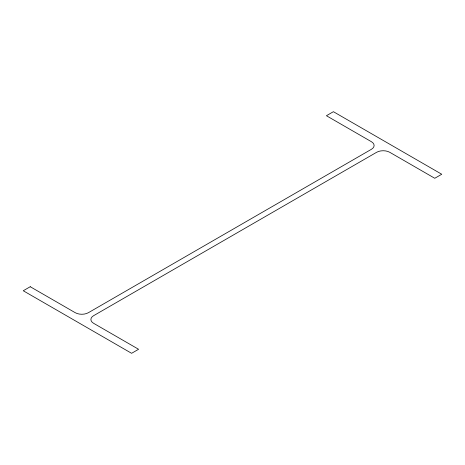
<?xml version="1.0" encoding="UTF-8"?>
<svg xmlns="http://www.w3.org/2000/svg" width="465" height="465" viewBox="0 0 465 465"><rect width="100%" height="100%" fill="white"/><g stroke="black" fill="none" stroke-linecap="round" stroke-linejoin="round"><path stroke-width="0.7" d="M30.237 286.719L23.25 290.753L131.601 353.307L138.587 349.279L93.616 323.309A9.341 5.394 0 0 1 93.616 315.683L376.58 152.317A9.341 5.394 0 0 1 389.792 152.317L434.763 178.281L441.75 174.247L333.399 111.693L326.413 115.721L371.384 141.691A9.341 5.394 0 0 1 371.384 149.317L88.42 312.683A9.341 5.394 0 0 1 75.208 312.683L30.237 286.719"/></g></svg>
